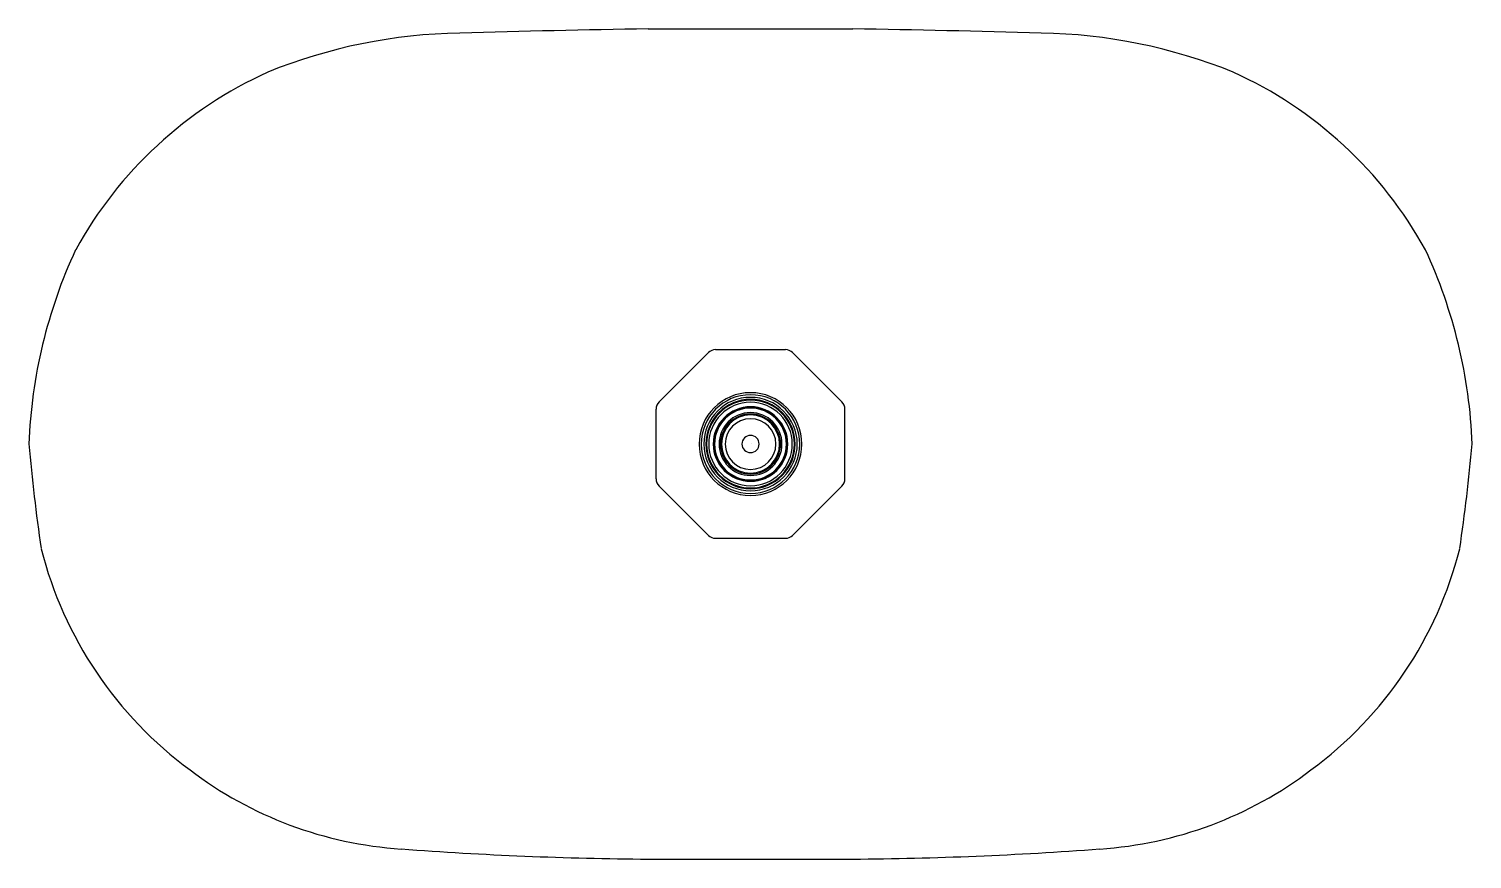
# Model space of a CAD drawing. Header units: inches. Extents: x 4092.3 to 4106.2, y 131.2 to 139.2.
import ezdxf

# ---------------------------------------------------------------- set-up
doc = ezdxf.new("R2010")
doc.units = ezdxf.units.IN
doc.header["$LTSCALE"] = 0.64311
doc.header["$MEASUREMENT"] = 0
doc.layers.get('0').update_dxf_attribs({"color": 255, "linetype": 'CONTINUOUS'})
doc.layers.get('Defpoints').update_dxf_attribs({"linetype": 'CONTINUOUS'})
doc.styles.get("Standard").update_dxf_attribs({"font": 'txt', "width": 0.8})

msp = doc.modelspace()

# ---------------------------------------------------------------- linework, layer by layer
for p, q in [((4098.298, 139.164), (4100.266, 139.164)), ((4098.946, 136.074), (4099.618, 136.074)), ((4098.401, 135.57), (4098.876, 136.045)), ((4100.162, 135.57), (4099.687, 136.045)), ((4098.372, 134.829), (4098.372, 135.5)), ((4100.191, 134.829), (4100.191, 135.5)), ((4098.876, 134.284), (4098.401, 134.759)), ((4099.687, 134.284), (4100.162, 134.759)), ((4099.618, 134.255), (4098.946, 134.255)), ((4098.298, 131.164), (4100.266, 131.164))]:
    msp.add_line(p, q)
for centre, radius, start, end in [((4096.565, 133.984), 5.14, 90.9149, 112.071), ((4100.801, -11.531), 150.716, 90.95144, 91.64156), ((4097.763, -11.531), 150.716, 88.35844, 89.04856), ((4101.998, 133.984), 5.14, 67.929, 89.0851), ((4096.276, 135.116), 3.985, 114.3266, 151.2011), ((4102.288, 135.116), 3.985, 28.7989, 65.6734), ((4097.193, 134.985), 4.863, 155.062, 177.8902), ((4101.371, 134.985), 4.863, 2.1098, 24.938), ((4098.946, 135.975), 0.0984, 90, 135), ((4099.618, 135.975), 0.0984, 45, 90), ((4099.282, 135.164), 0.495, 90, 270), ((4099.282, 135.164), 0.475, 90, 270), ((4099.282, 135.164), 0.495, 270, 90), ((4099.282, 135.164), 0.475, 270, 90), ((4098.471, 135.5), 0.0984, 135, 180), ((4099.282, 135.164), 0.45, 90, 270), ((4099.282, 135.164), 0.43, 90, 270), ((4099.282, 135.164), 0.423, 90, 270), ((4099.282, 135.164), 0.402, 90, 270), ((4099.282, 135.164), 0.359, 90, 270), ((4099.282, 135.164), 0.354, 90, 270), ((4099.282, 135.164), 0.35, 90, 270), ((4099.282, 135.164), 0.346, 90, 270), ((4099.282, 135.164), 0.45, 270, 90), ((4099.282, 135.164), 0.43, 270, 90), ((4099.282, 135.164), 0.423, 270, 90), ((4099.282, 135.164), 0.402, 270, 90), ((4099.282, 135.164), 0.359, 270, 90), ((4099.282, 135.164), 0.354, 270, 90), ((4099.282, 135.164), 0.35, 270, 90), ((4099.282, 135.164), 0.346, 270, 90), ((4100.093, 135.5), 0.0984, 360, 45), ((4099.282, 135.164), 0.303, 90, 270), ((4099.282, 135.164), 0.289, 90, 270), ((4099.282, 135.164), 0.28, 90, 270), ((4099.282, 135.164), 0.244, 90, 270), ((4099.282, 135.164), 0.303, 270, 90), ((4099.282, 135.164), 0.289, 270, 90), ((4099.282, 135.164), 0.28, 270, 90), ((4099.282, 135.164), 0.244, 270, 90), ((4099.282, 135.164), 0.083, 90, 270), ((4099.282, 135.164), 0.083, 270, 90), ((4109.004, 136.609), 16.733, 184.9507, 188.4284), ((4089.559, 136.609), 16.733, 351.5716, 355.0493), ((4098.471, 134.829), 0.0984, 180, 225), ((4100.093, 134.829), 0.0984, 315, 0), ((4098.946, 134.354), 0.0984, 225, 270), ((4099.618, 134.354), 0.0984, 270, 315), ((4096.144, 135.091), 3.809, 194.2174, 233.64), ((4102.419, 135.091), 3.809, 306.36, 345.7826), ((4096.168, 135.023), 3.769, 232.731, 266.2131), ((4102.396, 135.023), 3.769, 273.7869, 307.269), ((4098.551, 166.256), 35.092, 265.6986, 269.587), ((4100.013, 166.256), 35.092, 270.413, 274.3014)]:
    msp.add_arc(centre, radius, start, end)

# ---------------------------------------------------------------- texts
at = {"layer": 'Defpoints'}
for tag, p, s in [('MODELNUMBER', (4099.279, 135.169), 'K-26294'), ('TRADENAME', (4099.279, 135.167), ''), ('PRODUCT', (4099.279, 135.165), 'SHOWERHEAD')]:
    msp.add_attdef(tag, p, s, height=0.001, dxfattribs=at)

doc.saveas('drawing.dxf')
